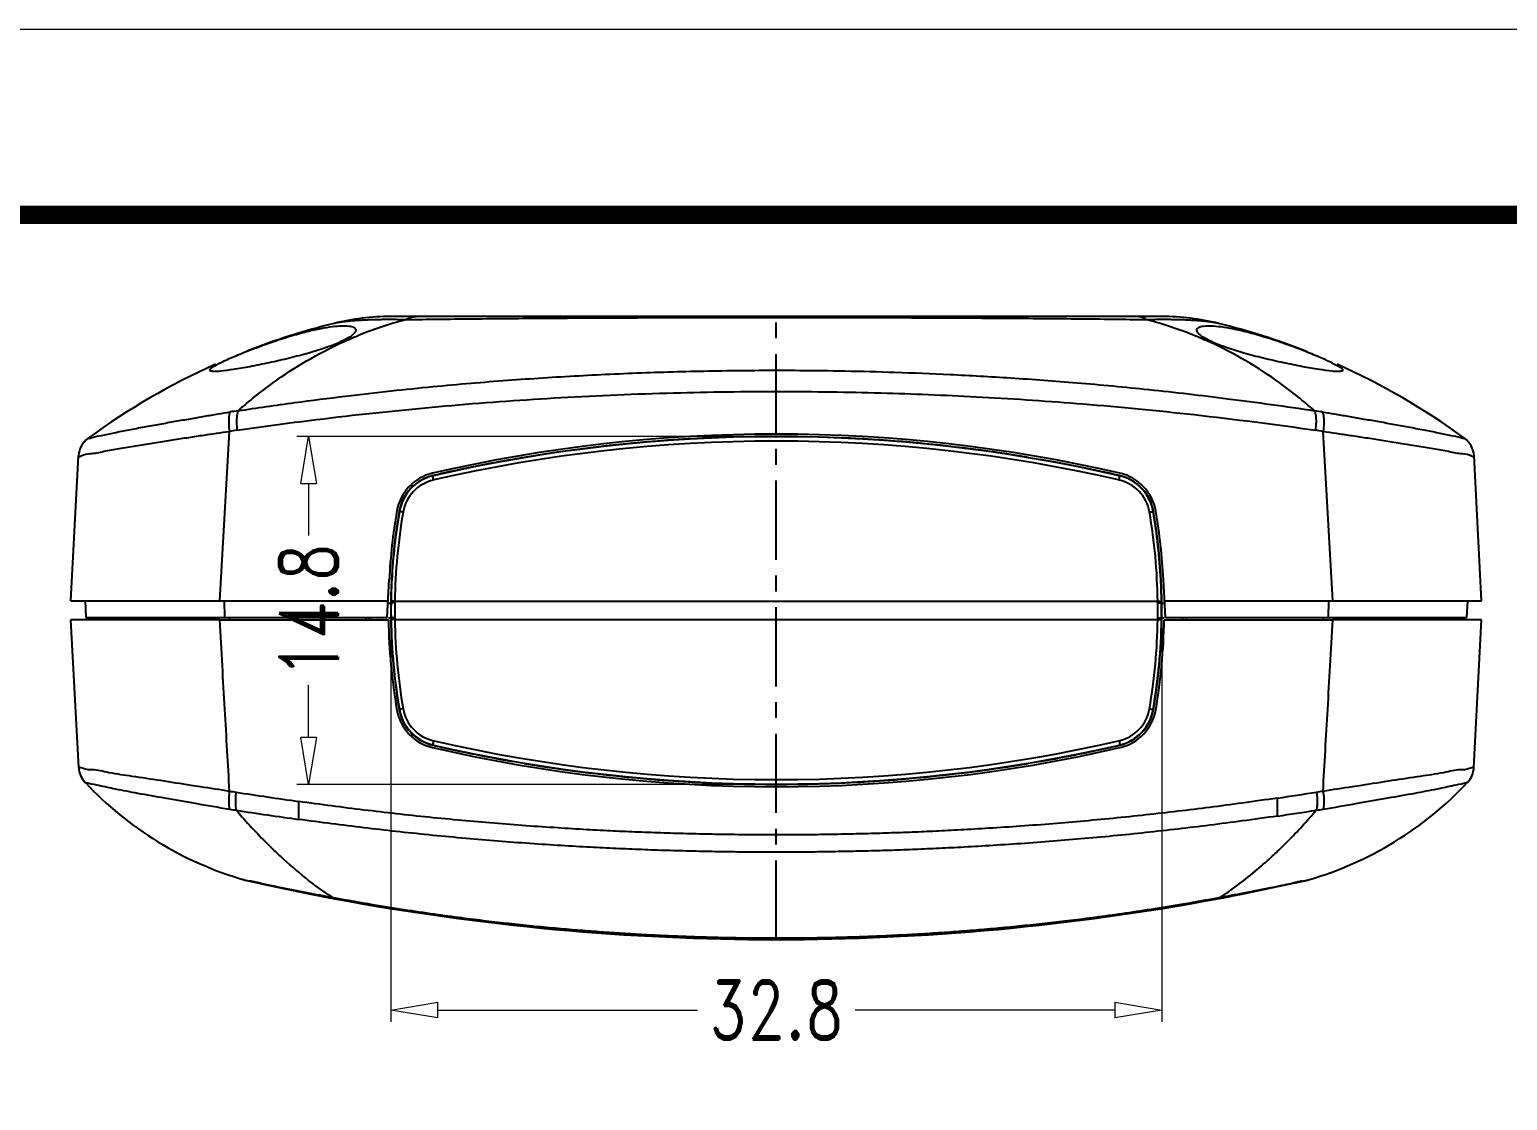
# Model space of a CAD drawing. Header units: millimetres. Extents: x 4688 to 5146, y 1130 to 1448.
# Drawn here: x 4754.7 to 4817.5, y 1402.1 to 1447.6 of the extents above; entities that cross this region are included whole.
import ezdxf

# ---------------------------------------------------------------- set-up
doc = ezdxf.new("R2010")
doc.units = ezdxf.units.MM
doc.linetypes.add('CENTER', pattern=[50.8, 31.75, -6.35, 6.35, -6.35])
doc.layers.add('dim', color=82, linetype='Continuous', lineweight=9)
doc.layers.add('from', color=7, linetype='Continuous', lineweight=13)
doc.styles.add('ROMAND', font='romand.shx', dxfattribs={"width": 0.75, "bigfont": 'gbcbig.shx'})
doc.dimstyles.new('YanXiu', dxfattribs={"dimtxt": 2.5, "dimasz": 2.2, "dimexe": 1, "dimexo": 0, "dimgap": 0.66, "dimtad": 0, "dimzin": 9, "dimdsep": 46, "dimtxsty": 'ROMAND', "dimblk": 'CLOSEDBLANK', "dimcen": 0, "dimclrd": 3, "dimclre": 3, "dimclrt": 7, "dimazin": 2, "dimtfac": 1, "dimtofl": 0, "dimtmove": 0, "dimatfit": 3, "dimldrblk": 'CLOSEDBLANK', "dimfxl": 1, "dimlwd": 5, "dimlwe": 5, "dimarcsym": 0})

# ---------------------------------------------------------------- blocks, each defined once
blk = doc.blocks.new('_ClosedBlank')
at = {"color": 0, "linetype": 'ByBlock', "lineweight": -2}
for p, q in [((-1, 0.167), (0, 0)), ((-1, 0.167), (-1, -0.167)), ((0, 0), (-1, -0.167))]:
    blk.add_line(p, q, dxfattribs=at)
blk = doc.blocks.new('*D9')
at = {"layer": 'Defpoints', "color": 0, "transparency": 16777216}
for p in [(4770.038, 1422.951), (4802.838, 1422.943), (4802.838, 1405.945)]:
    blk.add_point(p, dxfattribs=at)
at = {"layer": 'dim', "color": 3, "lineweight": 5, "transparency": 16777216}
for p, q in [((4770.038, 1422.951), (4770.038, 1405.445)), ((4802.838, 1422.943), (4802.838, 1405.445)), ((4772.038, 1405.945), (4783.082, 1405.945)), ((4800.838, 1405.945), (4789.795, 1405.945))]:
    blk.add_line(p, q, dxfattribs=at)
at = {"layer": 'dim', "color": 3, "lineweight": 5, "transparency": 16777216, "xscale": 2, "yscale": 2, "zscale": 2, "rotation": 180}
blk.add_blockref('_ClosedBlank', (4770.038, 1405.945), dxfattribs=at)
at = {"layer": 'dim', "color": 3, "lineweight": 5, "transparency": 16777216, "xscale": 2, "yscale": 2, "zscale": 2}
blk.add_blockref('_ClosedBlank', (4802.838, 1405.945), dxfattribs=at)
at = {"layer": 'dim', "color": 7, "transparency": 16777216, "insert": (4786.438, 1405.945), "char_height": 2.5, "attachment_point": 5, "style": 'ROMAND'}
blk.add_mtext('32.8', dxfattribs=at)
blk = doc.blocks.new('*D10')
at = {"layer": 'Defpoints', "color": 0, "transparency": 16777216}
for p in [(4766.545, 1430.343), (4786.438, 1430.343), (4786.438, 1415.543)]:
    blk.add_point(p, dxfattribs=at)
at = {"layer": 'dim', "color": 3, "lineweight": 5, "transparency": 16777216}
for p, q in [((4786.438, 1430.343), (4766.045, 1430.343)), ((4766.545, 1428.343), (4766.545, 1426.122)), ((4766.545, 1417.543), (4766.545, 1419.765)), ((4786.438, 1415.543), (4766.045, 1415.543))]:
    blk.add_line(p, q, dxfattribs=at)
at = {"layer": 'dim', "color": 3, "lineweight": 5, "transparency": 16777216, "xscale": 2, "yscale": 2, "zscale": 2}
for p, rotation in [((4766.545, 1430.343), 90), ((4766.545, 1415.543), 270)]:
    blk.add_blockref('_ClosedBlank', p, dxfattribs=dict(at, rotation=rotation))
at = {"layer": 'dim', "color": 7, "transparency": 16777216, "insert": (4766.545, 1422.943), "char_height": 2.5, "attachment_point": 5, "rotation": 90, "style": 'ROMAND'}
blk.add_mtext('14.8', dxfattribs=at)

msp = doc.modelspace()

# ---------------------------------------------------------------- linework, layer by layer
at = {"color": 7, "linetype": 'Continuous'}
for p, q in [((4802.841, 1435.443), (4770.035, 1435.443)), ((4771.116, 1435.304), (4770.657, 1435.298)), ((4802.219, 1435.298), (4801.761, 1435.304)), ((4757.172, 1430.269), (4757.174, 1430.27)), ((4762.767, 1423.343), (4763.179, 1430.558)), ((4810.11, 1423.343), (4809.698, 1430.558)), ((4815.704, 1430.269), (4815.706, 1430.269)), ((4756.438, 1423.343), (4756.762, 1429.512)), ((4816.438, 1423.343), (4816.115, 1429.512)), ((4771.844, 1428.669), (4771.842, 1428.681)), ((4771.877, 1428.49), (4771.853, 1428.485)), ((4801.024, 1428.485), (4800.997, 1428.491)), ((4801.032, 1428.669), (4801.035, 1428.681)), ((4770.408, 1427.148), (4770.396, 1427.15)), ((4802.469, 1427.148), (4802.48, 1427.15)), ((4769.888, 1422.643), (4769.973, 1424.252)), ((4802.988, 1422.643), (4802.904, 1424.252)), ((4756.438, 1423.343), (4762.767, 1423.343)), ((4757.038, 1423.343), (4757.075, 1422.643)), ((4762.767, 1423.343), (4769.925, 1423.343)), ((4762.954, 1423.343), (4762.965, 1422.643)), ((4769.925, 1423.257), (4770.04, 1423.257)), ((4770.04, 1423.257), (4770.052, 1423.257)), ((4770.053, 1423.293), (4770.052, 1423.257)), ((4770.054, 1423.338), (4770.053, 1423.329)), ((4770.053, 1423.329), (4770.053, 1423.293)), ((4770.213, 1423.336), (4802.664, 1423.336)), ((4802.823, 1423.329), (4802.823, 1423.338)), ((4802.836, 1423.257), (4802.824, 1423.257)), ((4802.836, 1423.257), (4802.952, 1423.257)), ((4802.952, 1423.343), (4810.11, 1423.343)), ((4809.923, 1423.343), (4809.912, 1422.643)), ((4810.11, 1423.343), (4816.438, 1423.343)), ((4815.838, 1423.343), (4815.802, 1422.643)), ((4762.767, 1422.543), (4756.438, 1422.543)), ((4756.768, 1416.261), (4756.438, 1422.543)), ((4757.075, 1422.643), (4769.888, 1422.643)), ((4757.788, 1422.643), (4757.797, 1422.548)), ((4762.767, 1422.543), (4769.942, 1422.543)), ((4763.176, 1422.643), (4763.178, 1422.543)), ((4768.986, 1422.627), (4768.982, 1422.543)), ((4769.942, 1422.629), (4770.04, 1422.629)), ((4770.04, 1422.629), (4770.04, 1422.645)), ((4770.04, 1422.629), (4770.052, 1422.629)), ((4770.053, 1422.558), (4770.054, 1422.548)), ((4770.213, 1422.551), (4802.664, 1422.551)), ((4802.823, 1422.558), (4802.824, 1422.594)), ((4802.823, 1422.548), (4802.823, 1422.558)), ((4802.824, 1422.594), (4802.824, 1422.629)), ((4802.836, 1422.629), (4802.824, 1422.629)), ((4802.837, 1422.645), (4802.836, 1422.629)), ((4802.836, 1422.629), (4802.935, 1422.629)), ((4802.935, 1422.543), (4810.11, 1422.543)), ((4802.988, 1422.643), (4815.802, 1422.643)), ((4803.895, 1422.543), (4803.891, 1422.627)), ((4809.701, 1422.643), (4809.699, 1422.543)), ((4816.438, 1422.543), (4810.11, 1422.543)), ((4815.088, 1422.643), (4815.08, 1422.548)), ((4816.109, 1416.261), (4816.438, 1422.543)), ((4770.408, 1418.738), (4770.396, 1418.736)), ((4802.469, 1418.738), (4802.48, 1418.736)), ((4771.844, 1417.218), (4771.842, 1417.206)), ((4771.853, 1417.402), (4771.881, 1417.395)), ((4800.996, 1417.395), (4801.024, 1417.402)), ((4801.032, 1417.218), (4801.035, 1417.206)), ((4761.538, 1415.516), (4761.639, 1415.501)), ((4761.639, 1415.501), (4761.935, 1415.455)), ((4807.761, 1414.196), (4807.761, 1414.961)), ((4810.942, 1415.455), (4811.238, 1415.501)), ((4811.238, 1415.501), (4811.339, 1415.516)), ((4766.116, 1414.817), (4766.116, 1414.055)), ((4763.8, 1411.483), (4763.793, 1411.485)), ((4763.836, 1411.473), (4763.839, 1411.472)), ((4763.86, 1411.467), (4763.883, 1411.462)), ((4763.881, 1411.463), (4763.999, 1411.437)), ((4763.982, 1411.44), (4764.567, 1411.314)), ((4764.097, 1411.419), (4764.371, 1411.362)), ((4764.542, 1411.319), (4765.894, 1411.033)), ((4807.021, 1411.041), (4808.029, 1411.254)), ((4808.029, 1411.254), (4808.77, 1411.413)), ((4808.77, 1411.413), (4808.983, 1411.46)), ((4808.971, 1411.457), (4809.014, 1411.467)), ((4809.007, 1411.465), (4809.024, 1411.469)), ((4809.023, 1411.469), (4809.039, 1411.473)), ((4809.036, 1411.472), (4809.074, 1411.482)), ((4809.077, 1411.483), (4809.074, 1411.482)), ((4809.081, 1411.484), (4809.077, 1411.483)), ((4765.758, 1411.062), (4766.659, 1410.875)), ((4766.575, 1410.892), (4767.084, 1410.79)), ((4767.036, 1410.799), (4767.382, 1410.731)), ((4767.361, 1410.735), (4767.605, 1410.689)), ((4767.534, 1410.702), (4767.568, 1410.695)), ((4767.542, 1410.741), (4767.576, 1410.735)), ((4767.603, 1410.73), (4767.673, 1410.717)), ((4767.605, 1410.689), (4767.636, 1410.683)), ((4767.636, 1410.683), (4767.666, 1410.677)), ((4805.204, 1410.717), (4805.274, 1410.73)), ((4805.211, 1410.677), (4805.273, 1410.689)), ((4805.273, 1410.689), (4805.314, 1410.696)), ((4805.274, 1410.73), (4805.307, 1410.736)), ((4805.307, 1410.736), (4805.335, 1410.741)), ((4805.314, 1410.697), (4805.614, 1410.754)), ((4805.314, 1410.696), (4805.343, 1410.702)), ((4805.614, 1410.754), (4805.997, 1410.83)), ((4805.997, 1410.83), (4806.361, 1410.905)), ((4806.361, 1410.905), (4807.021, 1411.041))]:
    msp.add_line(p, q, dxfattribs=at)
at = {"color": 1, "linetype": 'CENTER', "ltscale": 0.106}
msp.add_line((4786.438, 1408.943), (4786.438, 1435.443), dxfattribs=at)
at = {"color": 7, "linetype": 'Continuous'}
for points in [[(4757.037, 1415.63), (4757.037, 1415.629), (4757.038, 1415.629)], [(4815.839, 1415.629), (4815.839, 1415.629), (4815.84, 1415.63)], [(4763.8, 1411.483), (4763.838, 1411.473), (4763.852, 1411.469), (4763.86, 1411.467)]]:
    msp.add_lwpolyline(points, dxfattribs=at)
for centre, radius, start, end in [((4774.851, 1406.032), 30, 103.93215, 111.37715), ((4770.035, 1425.443), 10, 90.00044, 103.93327), ((4774.749, 1419.573), 16.248, 104.58576, 112.09751), ((4770.179, 1425.485), 9.825, 87.20663, 88.59323), ((4802.698, 1425.479), 9.83, 91.39493, 92.79218), ((4798.128, 1419.573), 16.248, 67.90251, 75.41435), ((4802.844, 1419.926), 15.386, 90.50943, 91.43258), ((4802.842, 1425.443), 10, 76.06758, 90.00043), ((4798.026, 1406.032), 30, 68.62285, 76.06785), ((4774.851, 1406.032), 30, 114.13278, 126.10888), ((4798.026, 1406.032), 30, 53.89112, 65.86722), ((4765.91, 1414.964), 16.64, 98.16771, 99.35845), ((4806.961, 1414.929), 16.675, 80.64217, 81.83078), ((4757.76, 1429.46), 1, 125.95041, 176.99988), ((4757.76, 1429.461), 1, 126.10876, 176.99995), ((4765.702, 1415.392), 15.374, 98.21118, 99.44799), ((4786.438, 1365.443), 65, 77.00239, 102.99761), ((4786.438, 1365.454), 64.878, 77.00025, 102.99975), ((4786.438, 1365.144), 64.999, 77.05718, 102.94583), ((4786.438, 1365.443), 64.9, 93.2993, 99.51012), ((4786.437, 1365.461), 64.882, 93.17384, 93.29934), ((4786.438, 1365.443), 64.9, 86.82633, 93.17383), ((4786.439, 1365.461), 64.882, 86.70039, 86.82632), ((4786.438, 1365.443), 64.9, 82.09616, 86.70043), ((4807.158, 1415.287), 15.481, 80.55415, 81.78234), ((4815.117, 1429.46), 1, 3.00024, 54.05029), ((4815.116, 1429.461), 1, 3.00005, 53.89124), ((4786.435, 1365.461), 64.882, 99.51019, 99.94493), ((4786.438, 1365.443), 64.901, 80.94031, 82.09618), ((4786.44, 1365.454), 64.889, 80.49038, 80.9403), ((4786.434, 1365.465), 64.878, 102.49594, 102.99759), ((4786.441, 1365.43), 64.913, 99.94502, 102.49587), ((4786.438, 1365.442), 64.901, 79.45659, 80.05451), ((4786.435, 1365.427), 64.916, 77.93385, 79.4566), ((4786.439, 1365.444), 64.899, 77.50405, 77.93383), ((4786.443, 1365.465), 64.878, 77.00241, 77.50406), ((4772.269, 1426.829), 2, 102.99761, 170.27309), ((4772.269, 1426.829), 1.9, 102.99761, 170.27309), ((4772.27, 1426.829), 1.888, 103.00889, 170.27071), ((4772.231, 1426.837), 1.69, 102.91687, 170.20409), ((4800.646, 1426.837), 1.69, 9.79559, 77.0837), ((4800.607, 1426.829), 1.888, 17.47179, 76.99084), ((4800.608, 1426.829), 1.9, 9.72691, 77.00239), ((4800.608, 1426.829), 2, 9.72691, 77.00239), ((4794.938, 1422.943), 25, 170.27309, 177), ((4794.938, 1422.943), 24.9, 170.27307, 176.99674), ((4794.939, 1422.943), 24.889, 170.27343, 176.99707), ((4794.839, 1422.954), 24.629, 170.25087, 179.11238), ((4778.037, 1422.954), 24.63, 0.88773, 9.74904), ((4800.606, 1426.829), 1.89, 13.4442, 17.46975), ((4800.608, 1426.829), 1.888, 9.72907, 13.44595), ((4777.937, 1422.943), 24.889, 3.00298, 9.72652), ((4777.94, 1422.944), 24.899, 3.00313, 9.72706), ((4777.938, 1422.943), 25, 3, 9.72691), ((4794.942, 1422.943), 24.904, 176.9968, 179.08985), ((4794.943, 1422.943), 24.893, 176.99693, 179.09088), ((4777.933, 1422.943), 24.893, 0.90914, 3.00306), ((4777.935, 1422.943), 24.904, 0.91015, 3.0032), ((4794.938, 1422.943), 24.9, 179.27742, 180.68739), ((4794.928, 1422.943), 24.89, 179.08998, 179.27742), ((4794.762, 1422.943), 24.712, 179.27227, 180.72773), ((4795.59, 1422.943), 25.38, 179.27808, 180.72192), ((4796.57, 1422.931), 26.36, 179.11994, 179.27805), ((4776.304, 1422.931), 26.363, 0.72196, 0.88005), ((4777.287, 1422.943), 25.38, 359.27808, 0.72192), ((4777.149, 1422.931), 25.677, 0.72773, 0.887), ((4778.114, 1422.943), 24.712, 359.27227, 0.72773), ((4777.949, 1422.943), 24.89, 0.72258, 0.91001), ((4777.938, 1422.943), 24.9, 359.31261, 0.72258), ((4794.928, 1422.943), 25.789, 180.69738, 180.8885), ((4794.938, 1422.943), 25, 180.91677, 189.72691), ((4794.928, 1422.943), 24.89, 180.72258, 180.91149), ((4794.938, 1422.943), 24.9, 180.91141, 189.72692), ((4795.706, 1422.955), 25.655, 180.72773, 180.88714), ((4794.94, 1422.943), 24.89, 180.91045, 189.72648), ((4796.55, 1422.955), 26.341, 180.72196, 180.88019), ((4794.84, 1422.932), 24.63, 180.88774, 189.749), ((4778.038, 1422.932), 24.629, 350.2509, 359.11235), ((4777.937, 1422.943), 24.89, 350.27352, 359.08955), ((4777.938, 1422.943), 24.9, 350.27309, 359.08859), ((4777.938, 1422.943), 25, 350.27309, 359.08323), ((4776.329, 1422.955), 26.338, 359.1198, 359.27805), ((4777.949, 1422.943), 24.89, 359.08851, 359.27742), ((4777.949, 1422.943), 25.789, 359.1115, 359.30262), ((4772.269, 1419.057), 1.9, 189.72691, 257.00239), ((4772.269, 1419.058), 1.888, 189.7291, 193.44596), ((4772.231, 1419.049), 1.69, 189.79559, 257.0837), ((4800.646, 1419.049), 1.69, 282.91687, 350.20409), ((4800.607, 1419.058), 1.888, 283.00904, 350.27065), ((4800.608, 1419.057), 1.9, 282.99761, 350.27309), ((4772.269, 1419.057), 2, 189.72691, 257.00239), ((4772.271, 1419.058), 1.89, 193.44421, 197.46975), ((4772.27, 1419.058), 1.888, 197.4718, 256.99085), ((4800.608, 1419.057), 2, 282.99761, 350.27309), ((4786.438, 1480.443), 65, 257.00239, 282.99761), ((4786.435, 1480.427), 64.883, 257.00242, 257.71042), ((4786.438, 1480.433), 64.878, 257.00025, 282.99975), ((4786.438, 1480.743), 64.999, 257.0581, 282.94196), ((4786.441, 1480.457), 64.914, 257.71044, 260.05458), ((4786.436, 1480.457), 64.914, 279.94527, 282.27855), ((4786.442, 1480.427), 64.884, 282.27856, 282.99758), ((4757.766, 1416.314), 1, 182.99929, 223.26607), ((4757.766, 1416.314), 1, 182.99884, 223.15347), ((4786.438, 1480.443), 64.9, 260.49034, 266.70066), ((4786.438, 1480.443), 64.9, 273.29942, 279.50989), ((4815.111, 1416.314), 1, 316.73243, 356.99967), ((4815.111, 1416.314), 1, 316.84653, 357.00116), ((4767.98, 1425.889), 15, 223.15195, 253.81809), ((4786.437, 1480.425), 64.882, 266.70062, 266.8262), ((4786.438, 1480.443), 64.9, 266.82621, 273.17381), ((4786.439, 1480.425), 64.882, 273.17383, 273.29947), ((4804.897, 1425.889), 15, 286.18191, 316.84805), ((4765.637, 1428.947), 13.906, 259.83713, 260.99245), ((4786.832, 1563.114), 149.736, 261.01993, 262.04758), ((4786.477, 1560.266), 146.856, 278.33349, 278.98702), ((4807.271, 1428.771), 13.727, 278.99486, 280.16664), ((4765.335, 1427.246), 12.938, 260.4185, 261.71607), ((4781.965, 1430.187), 24.289, 220.40653, 221.26687), ((4786.485, 1562.279), 149.617, 261.15172, 262.17543), ((4786.582, 1558.307), 145.661, 278.3607, 279.01508), ((4807.555, 1427.169), 12.86, 278.27876, 279.58346), ((4780.492, 1428.853), 22.301, 221.18761, 226.19124), ((4793.602, 1427.593), 20.55, 311.91824, 313.55399), ((4764.078, 1412.443), 1, 253.81553, 269.99909), ((4790.189, 1536.238), 127.517, 258.31891, 258.59729), ((4782.645, 1536.45), 127.733, 281.4023, 281.67827), ((4769.476, 1420.88), 10.322, 259.39041, 259.54451), ((4786.438, 1511.443), 102.5, 259.44692, 280.55314), ((4786.376, 1512.466), 103.454, 259.58432, 259.91219), ((4786.348, 1512.31), 103.295, 259.91221, 260.18062), ((4786.531, 1512.293), 103.278, 279.81952, 280.08797), ((4786.493, 1512.504), 103.492, 280.08799, 280.4158), ((4786.562, 1512.116), 103.098, 279.59484, 279.81951)]:
    msp.add_arc(centre, radius, start, end, dxfattribs=at)
for points, start_tangent, end_tangent in [([(4769.925, 1435.311), (4769.679, 1435.31), (4769.439, 1435.305), (4769.206, 1435.299), (4768.982, 1435.291), (4768.766, 1435.28), (4768.562, 1435.267), (4768.373, 1435.253), (4768.197, 1435.236), (4768.035, 1435.218), (4767.885, 1435.198), (4767.749, 1435.175), (4767.627, 1435.149)], (-0.999996, -0.002771), (-0.970579, -0.240785)), ([(4770.42, 1435.307), (4770.173, 1435.311), (4769.925, 1435.311)], (-0.999673, 0.025588), (-0.999996, -0.002771)), ([(4770.658, 1435.298), (4770.809, 1435.379), (4770.961, 1435.427), (4771.114, 1435.443)], (0.841041, 0.540971), (1, 0.000005)), ([(4801.761, 1435.304), (4800.608, 1435.319), (4798.981, 1435.337), (4797.357, 1435.351), (4795.773, 1435.362), (4794.169, 1435.372), (4792.427, 1435.379), (4790.504, 1435.385), (4788.426, 1435.388), (4786.249, 1435.39), (4784.066, 1435.388), (4781.971, 1435.384), (4780.041, 1435.378), (4778.331, 1435.37), (4776.793, 1435.36), (4775.28, 1435.349), (4773.734, 1435.335), (4772.189, 1435.318), (4771.116, 1435.304)], (-0.999905, 0.013754), (-0.999905, -0.013749)), ([(4802.219, 1435.298), (4802.068, 1435.379), (4801.916, 1435.427), (4801.763, 1435.443)], (-0.840952, 0.54111), (-1, 0.000003)), ([(4805.249, 1435.149), (4805.128, 1435.175), (4804.991, 1435.198), (4804.841, 1435.218), (4804.678, 1435.237), (4804.502, 1435.253), (4804.311, 1435.267), (4804.107, 1435.28), (4803.892, 1435.291), (4803.669, 1435.299), (4803.438, 1435.305), (4803.199, 1435.31), (4802.954, 1435.311), (4802.707, 1435.311)], (-0.97058, 0.24078), (-0.999957, -0.009303)), ([(4768.556, 1434.864), (4768.473, 1434.714), (4768.231, 1434.532), (4767.828, 1434.329), (4767.265, 1434.112), (4766.551, 1433.889), (4765.727, 1433.672), (4764.865, 1433.474), (4764.044, 1433.309), (4763.341, 1433.189), (4762.805, 1433.12), (4762.467, 1433.109), (4762.351, 1433.164)], (-0.017452, -0.999848), (-0.017452, 0.999848)), ([(4763.546, 1431.435), (4765.014, 1432.609), (4767.993, 1434.351), (4768.637, 1434.628)], (0.750954, 0.660354), (0.926616, 0.37601)), ([(4764.01, 1434), (4764.118, 1434.041), (4764.946, 1434.343), (4765.754, 1434.605), (4766.477, 1434.805), (4767.077, 1434.939), (4767.567, 1435.016)], (0.931067, 0.364847), (0.992519, 0.122087)), ([(4767.567, 1435.016), (4767.958, 1435.046), (4768.265, 1435.034), (4768.475, 1434.976), (4768.556, 1434.864)], (0.992519, 0.122087), (-0.017452, -0.999848)), ([(4809.331, 1431.435), (4807.863, 1432.609), (4804.884, 1434.351), (4804.24, 1434.628)], (-0.750958, 0.66035), (-0.926616, 0.37601)), ([(4804.321, 1434.864), (4804.398, 1434.974), (4804.61, 1435.034), (4804.932, 1435.046), (4805.347, 1435.012)], (-0.017452, 0.999848), (0.991701, -0.128565)), ([(4810.526, 1433.164), (4810.41, 1433.109), (4810.073, 1433.12), (4809.537, 1433.189), (4808.834, 1433.309), (4808.015, 1433.474), (4807.151, 1433.672), (4806.328, 1433.889), (4805.613, 1434.112), (4805.049, 1434.329), (4804.647, 1434.532), (4804.404, 1434.713), (4804.321, 1434.864)], (-0.017452, -0.999848), (-0.017452, 0.999848)), ([(4805.347, 1435.012), (4805.859, 1434.927), (4806.472, 1434.787), (4807.195, 1434.583), (4807.997, 1434.321), (4808.81, 1434.022), (4808.875, 1433.996)], (0.991701, -0.128565), (0.930976, -0.365079)), ([(4762.351, 1433.164), (4762.466, 1433.288), (4762.817, 1433.485), (4763.386, 1433.745), (4764.01, 1434)], (-0.017452, 0.999848), (0.931067, 0.364847)), ([(4808.875, 1433.996), (4809.523, 1433.731), (4810.074, 1433.478), (4810.415, 1433.286), (4810.526, 1433.164)], (0.930976, -0.365079), (-0.017452, -0.999848)), ([(4763.546, 1431.435), (4765.959, 1431.781), (4768.119, 1432.058), (4770.061, 1432.281), (4771.824, 1432.462), (4773.455, 1432.609), (4775.003, 1432.732), (4776.518, 1432.837), (4778.034, 1432.927), (4779.559, 1433.003), (4781.086, 1433.064), (4782.603, 1433.109), (4784.129, 1433.139), (4785.723, 1433.155), (4787.446, 1433.153), (4789.356, 1433.129), (4791.48, 1433.074), (4793.828, 1432.979), (4796.411, 1432.834), (4799.222, 1432.626), (4802.283, 1432.338), (4805.643, 1431.949), (4809.331, 1431.435)], (0.98866, 0.150174), (0.988661, -0.150161)), ([(4763.507, 1430.609), (4768.416, 1431.241), (4772.926, 1431.689), (4777.568, 1432.011), (4782.371, 1432.204), (4786.89, 1432.254), (4791.144, 1432.186), (4795.195, 1432.017), (4799.488, 1431.727), (4804.208, 1431.27), (4809.37, 1430.609)], (0.989692, 0.143213), (0.989693, -0.143205)), ([(4757.173, 1430.269), (4757.343, 1430.303), (4757.744, 1430.389), (4758.282, 1430.5), (4758.901, 1430.623), (4759.561, 1430.749), (4760.224, 1430.87), (4760.876, 1430.986), (4761.514, 1431.097), (4762.124, 1431.202), (4762.693, 1431.298), (4763.204, 1431.382)], (0.988322, -0.152379), (0.98668, 0.162672)), ([(4763.204, 1431.382), (4763.158, 1431.176), (4763.149, 1430.89), (4763.179, 1430.558)], (-0.3729, -0.927871), (0.138015, -0.99043)), ([(4763.546, 1431.435), (4763.497, 1431.228), (4763.483, 1430.941), (4763.507, 1430.609)], (-0.380253, -0.924883), (0.119059, -0.992887)), ([(4809.331, 1431.435), (4809.38, 1431.228), (4809.394, 1430.941), (4809.37, 1430.609)], (0.38012, -0.924937), (-0.119115, -0.99288)), ([(4809.673, 1431.382), (4809.719, 1431.176), (4809.728, 1430.89), (4809.698, 1430.558)], (0.372851, -0.927891), (-0.138031, -0.990428)), ([(4809.673, 1431.382), (4810.184, 1431.298), (4810.753, 1431.202), (4811.363, 1431.097), (4812.001, 1430.986), (4812.653, 1430.87), (4813.316, 1430.749), (4813.975, 1430.623), (4814.594, 1430.5), (4815.133, 1430.389), (4815.534, 1430.303), (4815.704, 1430.269)], (0.98668, -0.162672), (0.988313, 0.152437)), ([(4756.762, 1429.512), (4756.927, 1429.54), (4757.347, 1429.62), (4757.917, 1429.725), (4758.578, 1429.841), (4759.283, 1429.959), (4759.992, 1430.075), (4760.689, 1430.185), (4761.37, 1430.29), (4762.022, 1430.388), (4762.631, 1430.478), (4763.179, 1430.558)], (-0.048695, -0.998814), (0.989769, 0.142678)), ([(4809.698, 1430.558), (4810.246, 1430.478), (4810.855, 1430.388), (4811.507, 1430.29), (4812.188, 1430.185), (4812.885, 1430.075), (4813.594, 1429.959), (4814.299, 1429.841), (4814.96, 1429.725), (4815.53, 1429.62), (4815.95, 1429.54), (4816.115, 1429.512)], (0.989769, -0.142678), (-0.048764, 0.99881)), ([(4771.841, 1428.554), (4771.835, 1428.613), (4771.836, 1428.653), (4771.844, 1428.669)], (-0.141265, 0.989972), (0.961093, 0.276226)), ([(4771.853, 1428.485), (4771.841, 1428.554)], (-0.209867, 0.97773), (-0.141265, 0.989972)), ([(4801.024, 1428.485), (4801.036, 1428.554)], (0.209875, 0.977728), (0.141272, 0.989971)), ([(4801.036, 1428.554), (4801.042, 1428.613), (4801.041, 1428.653), (4801.032, 1428.669)], (0.141272, 0.989971), (-0.961094, 0.27622)), ([(4770.485, 1427.138), (4770.429, 1427.146), (4770.408, 1427.148)], (-0.997851, 0.065519), (-0.574763, -0.81832)), ([(4770.566, 1427.125), (4770.485, 1427.138)], (-0.986269, 0.165148), (-0.997851, 0.065519)), ([(4802.311, 1427.125), (4802.392, 1427.138)], (0.986269, 0.165149), (0.997851, 0.065521)), ([(4802.392, 1427.138), (4802.448, 1427.146), (4802.469, 1427.148)], (0.997851, 0.065521), (0.574774, -0.818312)), ([(4770.13, 1423.263), (4770.073, 1423.261), (4770.052, 1423.257)], (-0.995108, -0.098789), (-0.221188, -0.975231)), ([(4770.131, 1423.335), (4770.074, 1423.333), (4770.053, 1423.329)], (-0.995388, -0.095926), (-0.186563, -0.982443)), ([(4770.212, 1423.263), (4770.13, 1423.263)], (-0.999991, 0.004209), (-0.995108, -0.098789)), ([(4770.213, 1423.336), (4770.131, 1423.335)], (-0.999987, 0.005044), (-0.995388, -0.095926)), ([(4802.664, 1423.336), (4802.746, 1423.335)], (0.999987, 0.005044), (0.995388, -0.095927)), ([(4802.665, 1423.263), (4802.747, 1423.263)], (0.999991, 0.004209), (0.995108, -0.09879)), ([(4802.746, 1423.335), (4802.802, 1423.333), (4802.823, 1423.329)], (0.995388, -0.095927), (0.186529, -0.982449)), ([(4802.747, 1423.263), (4802.804, 1423.261), (4802.824, 1423.257)], (0.995108, -0.09879), (0.221173, -0.975235)), ([(4763.183, 1415.259), (4763.085, 1416.975), (4762.984, 1418.737), (4762.878, 1420.587), (4762.767, 1422.543)], (-0.057036, 0.998372), (-0.056985, 0.998375)), ([(4770.13, 1422.624), (4770.073, 1422.626), (4770.052, 1422.629)], (-0.995108, 0.09879), (-0.221173, 0.975235)), ([(4770.131, 1422.551), (4770.074, 1422.554), (4770.053, 1422.558)], (-0.995389, 0.095924), (-0.186537, 0.982448)), ([(4770.212, 1422.624), (4770.13, 1422.624)], (-0.999991, -0.004209), (-0.995108, 0.09879)), ([(4770.213, 1422.551), (4770.131, 1422.551)], (-0.999987, -0.005046), (-0.995389, 0.095924)), ([(4802.664, 1422.551), (4802.746, 1422.551)], (0.999987, -0.005046), (0.995389, 0.095923)), ([(4802.665, 1422.624), (4802.747, 1422.624)], (0.999991, -0.004209), (0.995108, 0.098789)), ([(4802.746, 1422.551), (4802.802, 1422.554), (4802.823, 1422.558)], (0.995389, 0.095923), (0.186567, 0.982442)), ([(4802.747, 1422.624), (4802.804, 1422.626), (4802.824, 1422.629)], (0.995108, 0.098789), (0.221188, 0.975231)), ([(4809.694, 1415.259), (4809.792, 1416.977), (4809.893, 1418.738), (4809.998, 1420.587), (4810.11, 1422.543)], (0.057036, 0.998372), (0.056985, 0.998375)), ([(4770.485, 1418.749), (4770.429, 1418.74), (4770.408, 1418.738)], (-0.997851, -0.065521), (-0.574774, 0.818312)), ([(4770.566, 1418.762), (4770.485, 1418.749)], (-0.986269, -0.165149), (-0.997851, -0.065521)), ([(4802.311, 1418.762), (4802.392, 1418.749)], (0.986269, -0.165148), (0.997851, -0.065518)), ([(4802.392, 1418.749), (4802.448, 1418.74), (4802.469, 1418.738)], (0.997851, -0.065518), (0.574761, 0.818322)), ([(4771.841, 1417.333), (4771.835, 1417.274), (4771.836, 1417.234), (4771.844, 1417.218)], (-0.141272, -0.989971), (0.961095, -0.276218)), ([(4771.853, 1417.402), (4771.841, 1417.333)], (-0.209875, -0.977728), (-0.141272, -0.989971)), ([(4801.024, 1417.402), (4801.036, 1417.333)], (0.209867, -0.97773), (0.141265, -0.989972)), ([(4801.036, 1417.333), (4801.042, 1417.274), (4801.041, 1417.234), (4801.032, 1417.218)], (0.141265, -0.989972), (-0.961093, -0.276226)), ([(4756.768, 1416.262), (4756.91, 1416.246), (4757.342, 1416.176), (4758.056, 1416.055), (4759.033, 1415.899), (4760.244, 1415.715), (4761.538, 1415.516)], (-0.041945, 0.99912), (0.988384, -0.151979)), ([(4811.339, 1415.516), (4812.633, 1415.715), (4813.844, 1415.899), (4814.821, 1416.055), (4815.535, 1416.176), (4815.966, 1416.246), (4816.109, 1416.262)], (0.988385, 0.15197), (-0.042033, -0.999116)), ([(4757.038, 1415.629), (4757.194, 1415.597), (4757.626, 1415.504), (4758.325, 1415.356), (4759.268, 1415.174), (4760.419, 1414.968), (4761.732, 1414.738), (4763.181, 1414.488)], (0.991411, -0.130784), (0.986078, -0.166284)), ([(4809.696, 1414.488), (4811.145, 1414.738), (4812.458, 1414.968), (4813.609, 1415.174), (4814.552, 1415.356), (4815.251, 1415.504), (4815.683, 1415.597), (4815.839, 1415.629)], (0.986079, 0.166279), (0.99145, 0.130487)), ([(4761.935, 1415.455), (4763.183, 1415.259)], (0.98816, -0.153429), (0.987898, -0.155106)), ([(4763.183, 1415.26), (4763.151, 1414.96), (4763.15, 1414.694), (4763.181, 1414.488)], (-0.149887, -0.988703), (0.261648, -0.965163)), ([(4763.459, 1415.213), (4763.433, 1414.914), (4763.437, 1414.649), (4763.47, 1414.443)], (-0.131395, -0.99133), (0.268207, -0.963361)), ([(4807.761, 1414.961), (4806.256, 1414.747), (4804.868, 1414.564), (4803.52, 1414.398), (4802.156, 1414.242), (4800.764, 1414.098), (4799.372, 1413.967), (4798.04, 1413.855), (4796.658, 1413.752), (4795.316, 1413.664), (4794.135, 1413.596), (4793.095, 1413.545), (4792.099, 1413.502), (4791.093, 1413.467), (4790.083, 1413.439), (4789.074, 1413.417), (4788.064, 1413.402), (4787.043, 1413.394), (4785.999, 1413.394), (4784.931, 1413.401), (4783.847, 1413.416), (4782.754, 1413.44), (4781.657, 1413.471), (4780.573, 1413.51), (4779.505, 1413.558), (4778.381, 1413.616), (4777.14, 1413.691), (4775.795, 1413.782), (4774.432, 1413.888), (4773.063, 1414.007), (4771.661, 1414.143), (4770.269, 1414.293), (4768.902, 1414.453), (4767.539, 1414.625), (4766.116, 1414.817)], (-0.989431, -0.145005), (-0.990362, 0.138501)), ([(4809.417, 1415.213), (4809.443, 1414.914), (4809.439, 1414.649), (4809.406, 1414.443)], (0.131388, -0.991331), (-0.268184, -0.963368)), ([(4809.694, 1415.259), (4810.942, 1415.455)], (0.987899, 0.155101), (0.98816, 0.153429)), ([(4809.694, 1415.26), (4809.726, 1414.96), (4809.726, 1414.694), (4809.696, 1414.488)], (0.149891, -0.988703), (-0.261635, -0.965167)), ([(4807.761, 1412.7), (4808.181, 1413.111), (4809.406, 1414.443)], (0.724783, 0.688977), (0.648195, 0.761474)), ([(4807.761, 1414.196), (4806.258, 1413.987), (4804.872, 1413.807), (4803.525, 1413.643), (4802.162, 1413.491), (4800.771, 1413.348), (4799.378, 1413.22), (4798.046, 1413.11), (4796.664, 1413.009), (4795.322, 1412.923), (4794.14, 1412.857), (4793.099, 1412.806), (4792.103, 1412.764), (4791.096, 1412.729), (4790.085, 1412.702), (4789.076, 1412.681), (4788.066, 1412.666), (4787.044, 1412.658), (4785.999, 1412.658), (4784.93, 1412.665), (4783.845, 1412.68), (4782.752, 1412.703), (4781.654, 1412.733), (4780.569, 1412.772), (4779.5, 1412.819), (4778.376, 1412.876), (4777.135, 1412.949), (4775.79, 1413.039), (4774.426, 1413.142), (4773.057, 1413.259), (4771.656, 1413.393), (4770.263, 1413.54), (4768.898, 1413.697), (4767.537, 1413.866), (4766.116, 1414.055)], (-0.989753, -0.142791), (-0.990667, 0.136307)), ([(4765.054, 1412.759), (4765.071, 1412.736), (4765.095, 1412.712)], (0.494027, -0.869447), (0.722145, -0.691742)), ([(4765.095, 1412.712), (4765.105, 1412.703), (4765.121, 1412.695)], (0.722145, -0.691742), (0.926966, -0.375146)), ([(4767.542, 1410.741), (4765.346, 1412.484), (4765.121, 1412.695)], (-0.830527, 0.556978), (-0.725054, 0.688692)), ([(4805.335, 1410.741), (4805.843, 1411.096), (4807.33, 1412.302)], (0.830527, 0.556978), (0.744173, 0.667987)), ([(4763.8, 1411.483), (4763.833, 1411.475), (4763.926, 1411.455), (4764.097, 1411.419)], (0.960719, -0.277523), (0.979031, -0.20371)), ([(4764.078, 1411.443), (4764.108, 1411.436), (4764.196, 1411.416), (4764.358, 1411.378), (4764.618, 1411.319), (4764.996, 1411.234), (4765.486, 1411.126), (4766.032, 1411.008), (4766.577, 1410.893), (4767.103, 1410.786), (4767.534, 1410.702)], (0.953764, -0.300555), (0.982464, -0.186452)), ([(4764.978, 1411.238), (4765.299, 1411.174), (4765.885, 1411.057), (4766.465, 1410.944), (4767.02, 1410.838), (4767.542, 1410.741)], (0.980221, -0.197908), (0.984257, -0.176746)), ([(4805.335, 1410.741), (4805.863, 1410.839), (4806.405, 1410.943), (4806.97, 1411.053), (4807.551, 1411.168), (4807.897, 1411.238)], (0.984258, 0.176739), (0.980224, 0.197889)), ([(4805.343, 1410.702), (4805.78, 1410.787), (4806.294, 1410.892), (4806.825, 1411.003), (4807.366, 1411.121), (4807.864, 1411.231), (4808.254, 1411.318), (4808.518, 1411.378), (4808.68, 1411.416), (4808.768, 1411.436), (4808.799, 1411.443)], (0.982464, 0.186453), (0.95377, 0.300536)), ([(4808.5, 1411.361), (4808.78, 1411.419), (4808.95, 1411.455)], (0.979144, 0.203167), (0.976715, 0.214542)), ([(4808.95, 1411.455), (4809.043, 1411.475)], (0.976715, 0.214542), (0.980571, 0.196164)), ([(4809.043, 1411.475), (4809.077, 1411.483)], (0.980571, 0.196164), (0.960718, 0.277526)), ([(4767.542, 1410.741), (4767.561, 1410.715), (4767.582, 1410.697)], (0.500424, -0.86578), (0.855796, -0.517313)), ([(4767.582, 1410.697), (4767.605, 1410.689)], (0.855796, -0.517313), (0.983242, -0.182304)), ([(4767.603, 1410.73), (4767.622, 1410.704), (4767.643, 1410.686)], (0.50509, -0.863067), (0.857157, -0.515055)), ([(4767.643, 1410.686), (4767.666, 1410.677)], (0.857157, -0.515055), (0.983088, -0.183132)), ([(4805.234, 1410.686), (4805.211, 1410.677)], (-0.857733, -0.514096), (-0.983376, -0.181582)), ([(4805.274, 1410.73), (4805.255, 1410.704), (4805.234, 1410.686)], (-0.505328, -0.862927), (-0.857733, -0.514096)), ([(4805.295, 1410.697), (4805.273, 1410.689)], (-0.856199, -0.516647), (-0.983395, -0.181477)), ([(4805.335, 1410.741), (4805.316, 1410.715), (4805.295, 1410.697)], (-0.500805, -0.86556), (-0.856199, -0.516647)), ([(4768.732, 1410.528), (4769.174, 1410.453), (4770.597, 1410.223), (4771.885, 1410.032), (4773.049, 1409.875), (4774.098, 1409.744), (4775.063, 1409.633), (4776.048, 1409.529), (4777.04, 1409.434), (4777.982, 1409.353), (4778.887, 1409.284), (4779.777, 1409.223), (4780.682, 1409.169), (4781.626, 1409.121), (4782.594, 1409.08), (4783.575, 1409.049), (4784.599, 1409.026), (4785.708, 1409.012), (4786.919, 1409.01), (4788.049, 1409.022), (4789.089, 1409.043), (4790.089, 1409.073), (4791.092, 1409.113), (4792.099, 1409.163), (4793.095, 1409.222), (4794.076, 1409.29), (4795.043, 1409.366), (4796.018, 1409.451), (4797.013, 1409.548), (4797.988, 1409.652), (4798.961, 1409.766), (4800.009, 1409.898), (4801.148, 1410.055), (4802.385, 1410.239), (4803.746, 1410.46)], (0.98535, -0.170542), (0.986011, 0.166679))]:
    msp.add_spline(points, degree=3, dxfattribs=dict(at, start_tangent=start_tangent, end_tangent=end_tangent))
at = {"layer": 'from'}
msp.add_lwpolyline([(4688.35, 1129.877), (5145.634, 1129.877), (5145.634, 1447.649), (4688.35, 1447.649)], close=True, dxfattribs=at)
at = {"layer": 'from', "const_width": 0.788}
msp.add_lwpolyline([(4696.23, 1137.758), (4696.23, 1439.768), (5137.753, 1439.768), (5137.753, 1137.758), (4696.23, 1137.758)], dxfattribs=at)

# ---------------------------------------------------------------- dimensions: what is measured, and where the dimension line sits
at = {"layer": 'dim'}
dim = msp.add_linear_dim(base=(4766.545, 1430.343), p1=(4786.438, 1415.543), p2=(4786.438, 1430.343), angle=90, dimstyle='YanXiu', override={"dimasz": 2, "dimexe": 0.49975, "dimgap": 0.49975}, dxfattribs=at)
dim.commit()
dim.dimension.update_dxf_attribs({"geometry": '*D10', "text_midpoint": (4766.545, 1422.943)})
dim = msp.add_linear_dim(base=(4802.838, 1405.945), p1=(4770.038, 1422.951), p2=(4802.838, 1422.943), dimstyle='YanXiu', override={"dimasz": 2, "dimexe": 0.49975, "dimgap": 0.49975}, dxfattribs=at)
dim.commit()
dim.dimension.update_dxf_attribs({"geometry": '*D9', "text_midpoint": (4786.438, 1405.945)})

doc.saveas('drawing.dxf')
